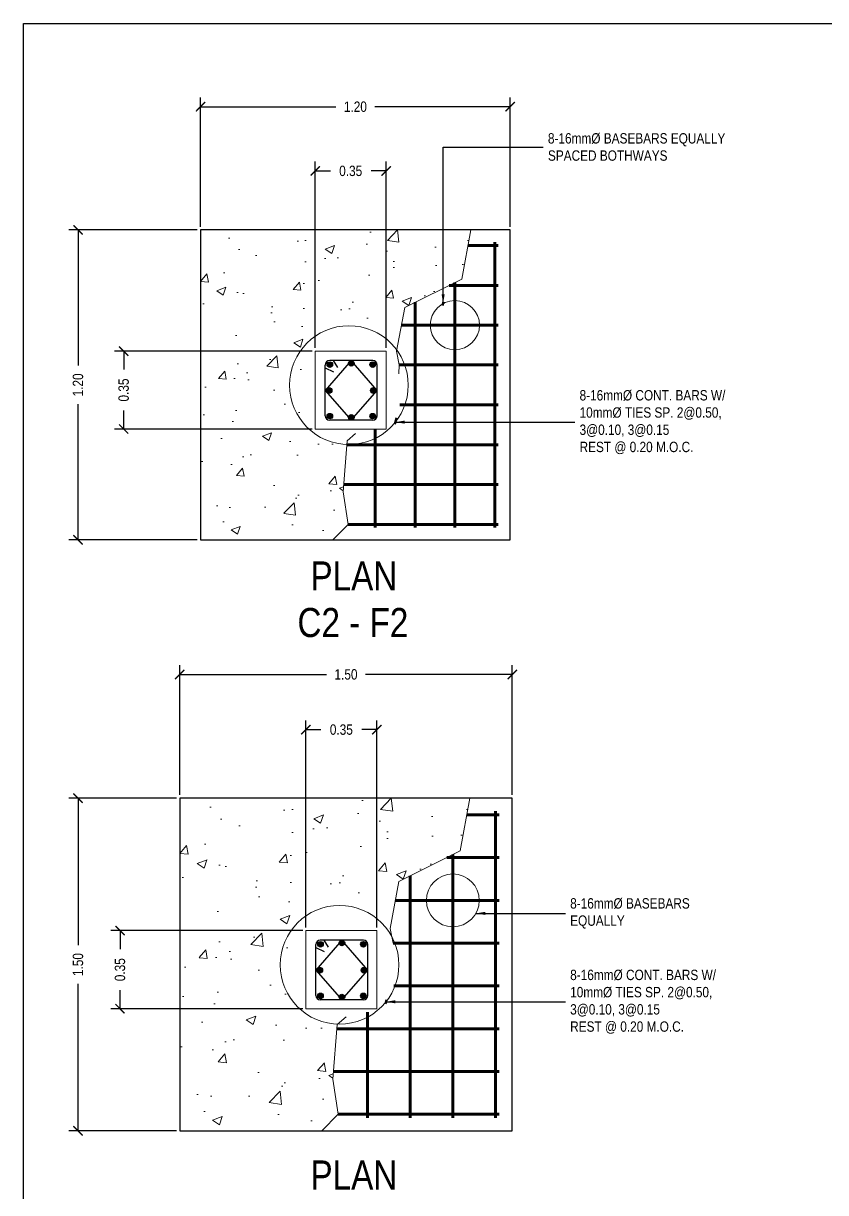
# Model space of a CAD drawing. Header units: inches. Extents: x 7263 to 7501, y 1317 to 1521.
# Drawn here: x 7343.21 to 7358.76, y 1444.97 to 1467.61 of the extents above; entities that cross this region are included whole.
import ezdxf

# ---------------------------------------------------------------- set-up
doc = ezdxf.new("R2010")
doc.units = ezdxf.units.IN
doc.header["$MEASUREMENT"] = 0
for name, color, linetype, lineweight in [('.25', 250, 'Continuous', 25), ('0.05', 250, 'Continuous', 5), ('0.09', 251, 'Continuous', 9), ('0.15', 251, 'Continuous', 15), ('0.25', 250, 'Continuous', 25), ('0.50', 7, 'Continuous', 40), ('dimline', 253, 'Continuous', 5)]:
    doc.layers.add(name, color=color, linetype=linetype, lineweight=lineweight)
doc.layers.add('Layer3', color=3, linetype='Continuous')
doc.layers.add('Layer6', color=6, linetype='Continuous')
doc.styles.get("Standard").update_dxf_attribs({"font": ''})
doc.styles.get('Standard').set_extended_font_data('Tw Cen MT Condensed')
doc.dimstyles.get("Standard").update_dxf_attribs({"dimtxt": 0.2, "dimasz": 0.18, "dimexe": 0.18, "dimexo": 0.0625, "dimgap": 0.09, "dimtad": 0, "dimzin": 0, "dimdsep": 46, "dimtxsty": 'Standard', "dimblk": 'ARCHTICK', "dimcen": 0.09, "dimclrd": 8, "dimclre": 8, "dimclrt": 2, "dimadec": 0, "dimazin": 0, "dimtfac": 1, "dimtofl": 0, "dimtmove": 0, "dimatfit": 3, "dimfxl": 1, "dimtolj": 1, "dimtzin": 0, "dimarcsym": 0})

# ---------------------------------------------------------------- blocks, each defined once
blk = doc.blocks.new('_ArchTick')
at = {"color": 0, "linetype": 'ByBlock', "const_width": 0.15}
blk.add_lwpolyline([(-0.5, -0.5), (0.5, 0.5)], dxfattribs=at)
blk = doc.blocks.new('*D79')
at = {"layer": 'Defpoints', "color": 0, "transparency": 16777216}
for p in [(7346.646, 1465.992), (7346.646, 1463.606), (7352.646, 1463.606)]:
    blk.add_point(p, dxfattribs=at)
at = {"layer": 'Layer6', "color": 8, "lineweight": -2, "transparency": 16777216}
for p, q in [((7346.646, 1463.668), (7346.646, 1466.172)), ((7352.646, 1463.668), (7352.646, 1466.172)), ((7346.646, 1465.992), (7349.27, 1465.992)), ((7352.646, 1465.992), (7350.022, 1465.992))]:
    blk.add_line(p, q, dxfattribs=at)
at = {"layer": 'Layer6', "color": 8, "lineweight": -2, "transparency": 16777216, "xscale": 0.18, "yscale": 0.18, "zscale": 0.18, "rotation": 180}
blk.add_blockref('_ArchTick', (7346.646, 1465.992), dxfattribs=at)
at = {"layer": 'Layer6', "color": 8, "lineweight": -2, "transparency": 16777216, "xscale": 0.18, "yscale": 0.18, "zscale": 0.18}
blk.add_blockref('_ArchTick', (7352.646, 1465.992), dxfattribs=at)
at = {"layer": 'Layer6', "color": 2, "transparency": 16777216, "insert": (7349.646, 1465.992), "char_height": 0.2, "attachment_point": 5}
blk.add_mtext('\\A1;1.20', dxfattribs=at)
blk = doc.blocks.new('*D80')
at = {"layer": 'Defpoints', "color": 0, "transparency": 16777216}
for p in [(7348.869, 1464.749), (7348.869, 1461.262), (7350.242, 1461.262)]:
    blk.add_point(p, dxfattribs=at)
at = {"layer": 'Layer6', "color": 8, "lineweight": -2, "transparency": 16777216}
for p, q in [((7348.869, 1461.324), (7348.869, 1464.929)), ((7350.242, 1461.324), (7350.242, 1464.929)), ((7348.869, 1464.749), (7349.161, 1464.749)), ((7350.242, 1464.749), (7349.95, 1464.749))]:
    blk.add_line(p, q, dxfattribs=at)
at = {"layer": 'Layer6', "color": 8, "lineweight": -2, "transparency": 16777216, "xscale": 0.18, "yscale": 0.18, "zscale": 0.18, "rotation": 180}
blk.add_blockref('_ArchTick', (7348.869, 1464.749), dxfattribs=at)
at = {"layer": 'Layer6', "color": 8, "lineweight": -2, "transparency": 16777216, "xscale": 0.18, "yscale": 0.18, "zscale": 0.18}
blk.add_blockref('_ArchTick', (7350.242, 1464.749), dxfattribs=at)
at = {"layer": 'Layer6', "color": 2, "transparency": 16777216, "insert": (7349.555, 1464.749), "char_height": 0.2, "attachment_point": 5}
blk.add_mtext('\\A1;0.35', dxfattribs=at)
blk = doc.blocks.new('*D81')
at = {"layer": 'Defpoints', "color": 0, "transparency": 16777216}
for p in [(7348.869, 1461.262), (7345.156, 1459.752), (7348.869, 1459.752)]:
    blk.add_point(p, dxfattribs=at)
at = {"layer": 'Layer6', "color": 8, "lineweight": -2, "transparency": 16777216}
for p, q in [((7348.806, 1461.262), (7344.976, 1461.262)), ((7345.156, 1461.262), (7345.156, 1460.902)), ((7345.156, 1459.752), (7345.156, 1460.112)), ((7348.806, 1459.752), (7344.976, 1459.752))]:
    blk.add_line(p, q, dxfattribs=at)
at = {"layer": 'Layer6', "color": 8, "lineweight": -2, "transparency": 16777216, "xscale": 0.18, "yscale": 0.18, "zscale": 0.18}
for p, rotation in [((7345.156, 1461.262), 90), ((7345.156, 1459.752), 270)]:
    blk.add_blockref('_ArchTick', p, dxfattribs=dict(at, rotation=rotation))
at = {"layer": 'Layer6', "color": 2, "transparency": 16777216, "insert": (7345.156, 1460.507), "char_height": 0.2, "attachment_point": 5, "rotation": 90}
blk.add_mtext('\\A1;0.35', dxfattribs=at)
blk = doc.blocks.new('*D82')
at = {"layer": 'Defpoints', "color": 0, "transparency": 16777216}
for p in [(7346.646, 1463.606), (7344.271, 1457.606), (7346.646, 1457.606)]:
    blk.add_point(p, dxfattribs=at)
at = {"layer": 'Layer6', "color": 8, "lineweight": -2, "transparency": 16777216}
for p, q in [((7346.583, 1463.606), (7344.091, 1463.606)), ((7344.271, 1463.606), (7344.271, 1460.982)), ((7344.271, 1457.606), (7344.271, 1460.23)), ((7346.583, 1457.606), (7344.091, 1457.606))]:
    blk.add_line(p, q, dxfattribs=at)
at = {"layer": 'Layer6', "color": 8, "lineweight": -2, "transparency": 16777216, "xscale": 0.18, "yscale": 0.18, "zscale": 0.18}
for p, rotation in [((7344.271, 1463.606), 90), ((7344.271, 1457.606), 270)]:
    blk.add_blockref('_ArchTick', p, dxfattribs=dict(at, rotation=rotation))
at = {"layer": 'Layer6', "color": 2, "transparency": 16777216, "insert": (7344.271, 1460.606), "char_height": 0.2, "attachment_point": 5, "rotation": 90}
blk.add_mtext('\\A1;1.20', dxfattribs=at)
blk = doc.blocks.new('*D83')
at = {"layer": 'Defpoints', "color": 0, "transparency": 16777216}
for p in [(7352.686, 1455), (7346.242, 1452.604), (7352.686, 1452.604)]:
    blk.add_point(p, dxfattribs=at)
at = {"layer": 'Layer6', "color": 8, "lineweight": -2, "transparency": 16777216}
for p, q in [((7346.242, 1452.667), (7346.242, 1455.18)), ((7352.686, 1452.667), (7352.686, 1455.18)), ((7346.242, 1455), (7349.088, 1455)), ((7352.686, 1455), (7349.84, 1455))]:
    blk.add_line(p, q, dxfattribs=at)
at = {"layer": 'Layer6', "color": 8, "lineweight": -2, "transparency": 16777216, "xscale": 0.18, "yscale": 0.18, "zscale": 0.18, "rotation": 180}
blk.add_blockref('_ArchTick', (7346.242, 1455), dxfattribs=at)
at = {"layer": 'Layer6', "color": 8, "lineweight": -2, "transparency": 16777216, "xscale": 0.18, "yscale": 0.18, "zscale": 0.18}
blk.add_blockref('_ArchTick', (7352.686, 1455), dxfattribs=at)
at = {"layer": 'Layer6', "color": 2, "transparency": 16777216, "insert": (7349.464, 1455), "char_height": 0.2, "attachment_point": 5}
blk.add_mtext('\\A1;1.50', dxfattribs=at)
blk = doc.blocks.new('*D84')
at = {"layer": 'Defpoints', "color": 0, "transparency": 16777216}
for p in [(7350.06, 1453.931), (7348.687, 1450.039), (7350.06, 1450.039)]:
    blk.add_point(p, dxfattribs=at)
at = {"layer": 'Layer6', "color": 8, "lineweight": -2, "transparency": 16777216}
for p, q in [((7348.687, 1450.101), (7348.687, 1454.111)), ((7348.687, 1453.931), (7348.979, 1453.931)), ((7350.06, 1453.931), (7349.768, 1453.931)), ((7350.06, 1450.101), (7350.06, 1454.111))]:
    blk.add_line(p, q, dxfattribs=at)
at = {"layer": 'Layer6', "color": 8, "lineweight": -2, "transparency": 16777216, "xscale": 0.18, "yscale": 0.18, "zscale": 0.18, "rotation": 180}
blk.add_blockref('_ArchTick', (7348.687, 1453.931), dxfattribs=at)
at = {"layer": 'Layer6', "color": 8, "lineweight": -2, "transparency": 16777216, "xscale": 0.18, "yscale": 0.18, "zscale": 0.18}
blk.add_blockref('_ArchTick', (7350.06, 1453.931), dxfattribs=at)
at = {"layer": 'Layer6', "color": 2, "transparency": 16777216, "insert": (7349.374, 1453.931), "char_height": 0.2, "attachment_point": 5}
blk.add_mtext('\\A1;0.35', dxfattribs=at)
blk = doc.blocks.new('*D85')
at = {"layer": 'Defpoints', "color": 0, "transparency": 16777216}
for p in [(7346.242, 1452.604), (7344.271, 1446.161), (7346.242, 1446.161)]:
    blk.add_point(p, dxfattribs=at)
at = {"layer": 'Layer6', "color": 8, "lineweight": -2, "transparency": 16777216}
for p, q in [((7346.18, 1452.604), (7344.091, 1452.604)), ((7344.271, 1452.604), (7344.271, 1449.758)), ((7344.271, 1446.161), (7344.271, 1449.007)), ((7346.18, 1446.161), (7344.091, 1446.161))]:
    blk.add_line(p, q, dxfattribs=at)
at = {"layer": 'Layer6', "color": 8, "lineweight": -2, "transparency": 16777216, "xscale": 0.18, "yscale": 0.18, "zscale": 0.18}
for p, rotation in [((7344.271, 1452.604), 90), ((7344.271, 1446.161), 270)]:
    blk.add_blockref('_ArchTick', p, dxfattribs=dict(at, rotation=rotation))
at = {"layer": 'Layer6', "color": 2, "transparency": 16777216, "insert": (7344.271, 1449.382), "char_height": 0.2, "attachment_point": 5, "rotation": 90}
blk.add_mtext('\\A1;1.50', dxfattribs=at)
blk = doc.blocks.new('*D86')
at = {"layer": 'Defpoints', "color": 0, "transparency": 16777216}
for p in [(7348.687, 1450.039), (7345.085, 1448.528), (7348.687, 1448.528)]:
    blk.add_point(p, dxfattribs=at)
at = {"layer": 'Layer6', "color": 8, "lineweight": -2, "transparency": 16777216}
for p, q in [((7348.625, 1450.039), (7344.905, 1450.039)), ((7345.085, 1450.039), (7345.085, 1449.678)), ((7345.085, 1448.528), (7345.085, 1448.889)), ((7348.625, 1448.528), (7344.905, 1448.528))]:
    blk.add_line(p, q, dxfattribs=at)
at = {"layer": 'Layer6', "color": 8, "lineweight": -2, "transparency": 16777216, "xscale": 0.18, "yscale": 0.18, "zscale": 0.18}
for p, rotation in [((7345.085, 1450.039), 90), ((7345.085, 1448.528), 270)]:
    blk.add_blockref('_ArchTick', p, dxfattribs=dict(at, rotation=rotation))
at = {"layer": 'Layer6', "color": 2, "transparency": 16777216, "insert": (7345.085, 1449.283), "char_height": 0.2, "attachment_point": 5, "rotation": 90}
blk.add_mtext('\\A1;0.35', dxfattribs=at)

msp = doc.modelspace()

# ---------------------------------------------------------------- hatches: boundary and pattern name
at = {"layer": '0.05'}
h = msp.add_hatch(dxfattribs=at)
h.set_pattern_fill('ANSI31', color=0, scale=0.107388, style=0)
h.set_pattern_definition([(45, (7325.929663, 3310.369843), (-0.00949187521, 0.00949187521), [])])
h.paths.add_polyline_path([(7349.197, 1460.999, 1), (7349.104, 1460.999, 1)])
h = msp.add_hatch(dxfattribs=at)
h.set_pattern_fill('ANSI31', color=0, scale=0.107388, style=0)
h.set_pattern_definition([(45, (7326.345388, 3310.394152), (-0.00949187521, 0.00949187521), [])])
h.paths.add_polyline_path([(7349.613, 1461.024, 1), (7349.52, 1461.024, 1)])
h = msp.add_hatch(dxfattribs=at)
h.set_pattern_fill('ANSI31', color=0, scale=0.107388, style=0)
h.set_pattern_definition([(45, (7326.508142, 3310.369843), (-0.00949187521, 0.00949187521), [])])
h.paths.add_polyline_path([(7349.936, 1460.999, -1), (7350.028, 1460.999, -1)])
h = msp.add_hatch(dxfattribs=at)
h.set_pattern_fill('ANSI31', color=0, scale=0.107388, style=0)
h.set_pattern_definition([(45, (7325.91711, 3309.868913), (-0.00949187521, 0.00949187521), [])])
h.paths.add_polyline_path([(7349.184, 1460.498, 1), (7349.092, 1460.498, 1)])
h = msp.add_hatch(dxfattribs=at)
h.set_pattern_fill('ANSI31', color=0, scale=0.107388, style=0)
h.set_pattern_definition([(45, (7326.519683, 3309.868913), (-0.00949187521, 0.00949187521), [])])
h.paths.add_polyline_path([(7349.947, 1460.498, -1), (7350.04, 1460.498, -1)])
h = msp.add_hatch(dxfattribs=at)
h.set_pattern_fill('ANSI31', color=0, scale=0.107388, style=0)
h.set_pattern_definition([(45, (7325.929663, 3310.59072), (-0.00949187521, 0.00949187521), [])])
h.paths.add_polyline_path([(7349.197, 1460.002, -1), (7349.104, 1460.002, -1)])
h = msp.add_hatch(dxfattribs=at)
h.set_pattern_fill('ANSI31', color=0, scale=0.107388, style=0)
h.set_pattern_definition([(45, (7326.345388, 3309.347847), (-0.00949187521, 0.00949187521), [])])
h.paths.add_polyline_path([(7349.613, 1459.977, 1), (7349.52, 1459.977, 1)])
h = msp.add_hatch(dxfattribs=at)
h.set_pattern_fill('ANSI31', color=0, scale=0.107388, style=0)
h.set_pattern_definition([(45, (7326.508142, 3310.59072), (-0.00949187521, 0.00949187521), [])])
h.paths.add_polyline_path([(7349.936, 1460.002, 1), (7350.028, 1460.002, 1)])
h = msp.add_hatch(dxfattribs=at)
h.set_pattern_fill('ANSI31', color=0, scale=0.107388, style=0)
h.set_pattern_definition([(45, (7326.163643, 3299.170745), (-0.00949187521, 0.00949187521), [])])
h.paths.add_polyline_path([(7349.431, 1449.8, 1), (7349.338, 1449.8, 1)])
h = msp.add_hatch(dxfattribs=at)
h.set_pattern_fill('ANSI31', color=0, scale=0.107388, style=0)
h.set_pattern_definition([(45, (7325.747918, 3299.146436), (-0.00949187521, 0.00949187521), [])])
h.paths.add_polyline_path([(7349.015, 1449.776, 1), (7348.922, 1449.776, 1)])
h = msp.add_hatch(dxfattribs=at)
h.set_pattern_fill('ANSI31', color=0, scale=0.107388, style=0)
h.set_pattern_definition([(45, (7326.326397, 3299.146436), (-0.00949187521, 0.00949187521), [])])
h.paths.add_polyline_path([(7349.754, 1449.776, -1), (7349.847, 1449.776, -1)])
h = msp.add_hatch(dxfattribs=at)
h.set_pattern_fill('ANSI31', color=0, scale=0.107388, style=0)
h.set_pattern_definition([(45, (7325.735364, 3298.645505), (-0.00949187521, 0.00949187521), [])])
h.paths.add_polyline_path([(7349.003, 1449.275, 1), (7348.91, 1449.275, 1)])
h = msp.add_hatch(dxfattribs=at)
h.set_pattern_fill('ANSI31', color=0, scale=0.107388, style=0)
h.set_pattern_definition([(45, (7326.337938, 3298.645505), (-0.00949187521, 0.00949187521), [])])
h.paths.add_polyline_path([(7349.765, 1449.275, -1), (7349.858, 1449.275, -1)])
h = msp.add_hatch(dxfattribs=at)
h.set_pattern_fill('ANSI31', color=0, scale=0.107388, style=0)
h.set_pattern_definition([(45, (7325.747918, 3299.367313), (-0.00949187521, 0.00949187521), [])])
h.paths.add_polyline_path([(7349.015, 1448.778, -1), (7348.922, 1448.778, -1)])
h = msp.add_hatch(dxfattribs=at)
h.set_pattern_fill('ANSI31', color=0, scale=0.107388, style=0)
h.set_pattern_definition([(45, (7326.163643, 3298.12444), (-0.00949187521, 0.00949187521), [])])
h.paths.add_polyline_path([(7349.431, 1448.754, 1), (7349.338, 1448.754, 1)])
h = msp.add_hatch(dxfattribs=at)
h.set_pattern_fill('ANSI31', color=0, scale=0.107388, style=0)
h.set_pattern_definition([(45, (7326.326397, 3299.367313), (-0.00949187521, 0.00949187521), [])])
h.paths.add_polyline_path([(7349.754, 1448.778, 1), (7349.847, 1448.778, 1)])
at = {"layer": '0.09'}
h = msp.add_hatch(dxfattribs=at)
h.set_pattern_fill('AR-CONC', color=0, scale=0.25, style=0)
h.set_pattern_definition([(50, (6919.2753, 1857.075), (1.7931505, -0.1568803), [0.1875, -2.0625]), (355, (6919.2753, 1857.075), (-0.3468783, 1.8804803), [0.15, -1.65]), (100.45144, (6919.4247, 1857.062), (1.446272, 1.7236), [0.1593505, -1.752855]), (46.1842, (6919.2753, 1857.575), (2.668103, -0.413798), [0.28125, -3.09375]), (96.63564, (6919.4977, 1857.5406), (2.336655, 2.435297), [0.239026, -2.629284]), (351.18416, (6919.2753, 1857.575), (2.336655, 2.435297), [0.225, -2.475]), (21, (6919.5253, 1857.45), (1.4922676, -1.0065472), [0.1875, -2.0625]), (326, (6919.5253, 1857.45), (0.6082883, 1.812875), [0.15, -1.65]), (71.45144, (6919.6497, 1857.3662), (2.100556, 0.806328), [0.1593505, -1.752855]), (37.5, (6919.2753, 1857.07507), (0.03039964, 0.8322346), [0, -1.63, 0, -1.675, 0, -1.65625]), (7.5, (6919.2753, 1857.0751), (0.6576738, 0.9860293), [0, -0.955, 0, -1.5925, 0, -0.63125]), (327.5, (6918.7178, 1857.0751), (1.3345561, -0.0563872), [0, -0.625, 0, -1.95, 0, -2.5875]), (317.5, (6918.4678, 1857.0751), (1.4579654, 0.2502625), [0, -0.8125, 0, -1.295, 0, -1.8375])])
h.paths.add_polyline_path([(7350.601, 1462.106), (7351.706, 1462.655), (7351.882, 1463.606), (7348.776, 1463.606), (7348.776, 1460.972, -0.590158), (7350.419, 1461.146)])
h.paths.add_polyline_path([(7348.776, 1463.606), (7346.646, 1463.606), (7346.646, 1457.606), (7349.21, 1457.606), (7349.505, 1457.906), (7349.406, 1458.537), (7349.498, 1459.674, -0.486869), (7348.776, 1460.972), (7348.776, 1461.152)])
h = msp.add_hatch(dxfattribs=at)
h.set_pattern_fill('AR-CONC', color=0, scale=0.268471, style=0)
h.set_pattern_definition([(50, (6887.2965, 1875.144), (1.925634, -0.168471), [0.201353, -2.214884]), (355, (6887.2965, 1875.144), (-0.372507, 2.019416), [0.1610825, -1.771907]), (100.45144, (6887.457, 1875.13), (1.553127, 1.850945), [0.171124, -1.8823616]), (46.1842, (6887.2965, 1875.681), (2.865231, -0.444371), [0.30203, -3.322326]), (96.63564, (6887.5352, 1875.644), (2.509294, 2.615224), [0.256686, -2.823544]), (351.18416, (6887.2965, 1875.681), (2.509294, 2.615224), [0.241624, -2.65786]), (21, (6887.565, 1875.5467), (1.602521, -1.080914), [0.201353, -2.214884]), (326, (6887.565, 1875.5467), (0.6532306, 1.946816), [0.1610825, -1.771907]), (71.45144, (6887.6985, 1875.4567), (2.2557515, 0.865902), [0.171124, -1.8823616]), (37.5, (6887.29646, 1875.14404), (0.03264566, 0.8937227), [0, -1.7504294, 0, -1.7987542, 0, -1.7786189]), (7.5, (6887.2965, 1875.144), (0.7062648, 1.0588802), [0, -1.0255584, 0, -1.7101588, 0, -0.6778887]), (327.5, (6886.6978, 1875.144), (1.4331572, -0.0605532), [0, -0.671177, 0, -2.094072, 0, -2.7786725]), (317.5, (6886.4293, 1875.144), (1.5656844, 0.2687526), [0, -0.87253, 0, -1.3906786, 0, -1.9732602])])
h.paths.add_polyline_path([(7350.49, 1450.994), (7351.676, 1451.583), (7351.866, 1452.604), (7348.53, 1452.604), (7348.53, 1449.776, -0.590158), (7350.294, 1449.963)])
h.paths.add_polyline_path([(7348.53, 1452.604), (7346.242, 1452.604), (7346.242, 1446.161), (7348.996, 1446.161), (7349.313, 1446.483), (7349.207, 1447.161), (7349.305, 1448.382, -0.486869), (7348.53, 1449.776), (7348.53, 1449.969)])

# ---------------------------------------------------------------- linework, layer by layer
at = {"layer": '.25', "color": 0, "lineweight": 50}
for p, q in [((7351.356, 1462.217), (7351.336, 1462.145)), ((7350.432, 1459.924), (7350.411, 1459.846)), ((7350.445, 1459.966), (7350.425, 1459.894)), ((7350.25, 1448.7), (7350.229, 1448.623))]:
    msp.add_line(p, q, dxfattribs=at)
at = {"layer": '.25', "color": 0, "lineweight": 30}
for centre in [(7349.151, 1460.999), (7349.566, 1461.024), (7349.982, 1460.999), (7349.138, 1460.498), (7349.994, 1460.498), (7349.151, 1460.002), (7349.566, 1459.977), (7349.982, 1460.002), (7348.969, 1449.776), (7349.385, 1449.8), (7349.8, 1449.776), (7348.956, 1449.275), (7349.812, 1449.275), (7348.969, 1448.778), (7349.385, 1448.754), (7349.8, 1448.778)]:
    msp.add_circle(centre, 0.0537, dxfattribs=at)
at = {"color": 0, "lineweight": 30}
for p, q in [((7349.566, 1461.077), (7349.062, 1460.498)), ((7350.07, 1460.498), (7349.566, 1461.077)), ((7349.062, 1460.498), (7349.566, 1459.924)), ((7349.566, 1459.924), (7350.07, 1460.498)), ((7349.385, 1449.854), (7348.881, 1449.275)), ((7349.889, 1449.275), (7349.385, 1449.854)), ((7348.881, 1449.275), (7349.385, 1448.7)), ((7349.385, 1448.7), (7349.889, 1449.275))]:
    msp.add_line(p, q, dxfattribs=at)
at = {"color": 0, "lineweight": 20}
msp.add_line((7350.494, 1460.992), (7350.485, 1460.823), dxfattribs=at)
for points in [[(7348.869, 1461.262), (7350.242, 1461.262), (7350.242, 1459.752), (7348.869, 1459.752)], [(7348.687, 1450.039), (7350.06, 1450.039), (7350.06, 1448.528), (7348.687, 1448.528)]]:
    msp.add_lwpolyline(points, close=True, dxfattribs=at)
at = {"layer": '0.15', "color": 0}
for points in [[(7351.882, 1463.606), (7351.706, 1462.655), (7350.601, 1462.106), (7350.44, 1461.258), (7350.494, 1460.992)], [(7349.649, 1459.662), (7349.486, 1459.526), (7349.406, 1458.537), (7349.505, 1457.906), (7349.21, 1457.606)], [(7351.866, 1452.604), (7351.676, 1451.583), (7350.49, 1450.994), (7350.317, 1450.083), (7350.375, 1449.797)], [(7349.467, 1448.369), (7349.292, 1448.223), (7349.207, 1447.161), (7349.313, 1446.483), (7348.996, 1446.161)]]:
    msp.add_lwpolyline(points, dxfattribs=at)
at = {"layer": '0.25', "color": 0}
for p, q in [((7349.062, 1460.009), (7349.062, 1460.991)), ((7349.062, 1460.934), (7349.221, 1460.858)), ((7349.984, 1461.077), (7349.148, 1461.077)), ((7349.218, 1461.077), (7349.298, 1460.946)), ((7350.07, 1460.009), (7350.07, 1460.991)), ((7349.984, 1459.924), (7349.148, 1459.924)), ((7349.803, 1449.854), (7348.966, 1449.854)), ((7349.036, 1449.854), (7349.116, 1449.722)), ((7348.881, 1448.786), (7348.881, 1449.768)), ((7348.881, 1449.71), (7349.039, 1449.635)), ((7349.889, 1448.786), (7349.889, 1449.768)), ((7349.803, 1448.7), (7348.966, 1448.7))]:
    msp.add_line(p, q, dxfattribs=at)
for points in [[(7346.646, 1457.606), (7352.646, 1457.606), (7352.646, 1463.606), (7346.646, 1463.606)], [(7346.646, 1457.606), (7352.646, 1457.606), (7352.646, 1463.606), (7346.646, 1463.606)], [(7346.242, 1446.161), (7352.686, 1446.161), (7352.686, 1452.604), (7346.242, 1452.604)], [(7346.242, 1446.161), (7352.686, 1446.161), (7352.686, 1452.604), (7346.242, 1452.604)]]:
    msp.add_lwpolyline(points, close=True, dxfattribs=at)
for centre, start, end in [((7349.148, 1460.991), 90, 180), ((7349.984, 1460.991), 0, 90), ((7349.148, 1460.009), 180, 270), ((7349.984, 1460.009), 270, 0), ((7348.966, 1449.768), 90, 180), ((7349.803, 1449.768), 0, 90), ((7348.966, 1448.786), 180, 270), ((7349.803, 1448.786), 270, 0)]:
    msp.add_arc(centre, 0.0859, start, end, dxfattribs=at)
at = {"layer": '0.50', "color": 0, "lineweight": 60}
for p, q in [((7351.827, 1463.306), (7352.41, 1463.306)), ((7352.346, 1457.842), (7352.346, 1463.371)), ((7351.464, 1462.534), (7352.41, 1462.534)), ((7351.574, 1457.842), (7351.574, 1462.589)), ((7350.803, 1457.842), (7350.803, 1462.206)), ((7350.536, 1461.763), (7352.41, 1461.763)), ((7350.494, 1460.992), (7352.41, 1460.992)), ((7350.507, 1460.22), (7352.41, 1460.22)), ((7350.032, 1457.842), (7350.032, 1459.745)), ((7349.48, 1459.449), (7352.41, 1459.449)), ((7349.417, 1458.677), (7352.41, 1458.677)), ((7349.505, 1457.906), (7352.41, 1457.906)), ((7352.364, 1446.414), (7352.364, 1452.352)), ((7351.806, 1452.282), (7352.432, 1452.282)), ((7351.416, 1451.453), (7352.432, 1451.453)), ((7351.535, 1446.414), (7351.535, 1451.513)), ((7350.707, 1446.414), (7350.707, 1451.101)), ((7350.42, 1450.625), (7352.432, 1450.625)), ((7350.375, 1449.797), (7352.432, 1449.797)), ((7350.389, 1448.968), (7352.432, 1448.968)), ((7349.878, 1446.414), (7349.878, 1448.458)), ((7349.286, 1448.14), (7352.432, 1448.14)), ((7349.219, 1447.311), (7352.432, 1447.311)), ((7349.313, 1446.483), (7352.432, 1446.483))]:
    msp.add_line(p, q, dxfattribs=at)
at = {"layer": 'dimline', "color": 0}
for centre, radius in [((7351.574, 1461.763), 0.477), ((7349.521, 1460.602), 1.15), ((7351.535, 1450.625), 0.512), ((7349.339, 1449.378), 1.15)]:
    msp.add_circle(centre, radius, dxfattribs=at)
at = {"layer": 'Layer6'}
msp.add_lwpolyline([(7413.187, 1421.626), (7343.212, 1421.626), (7343.212, 1467.606), (7413.187, 1467.606)], close=True, dxfattribs=at)

# ---------------------------------------------------------------- texts
at = {"layer": 'Layer3', "char_height": 0.5625, "attachment_point": 1}
for s, insert in [('\\pi7.78761;{\\fArial Narrow|b0|i0|c0|p34;PLAN}', (7340.988, 1457.188)), ('\\pi7.53571;{\\fArial Narrow|b0|i0|c0|p34;C2 - F2}', (7340.988, 1456.287)), ('\\pi7.78761;{\\fArial Narrow|b0|i0|c0|p34;PLAN}', (7340.988, 1445.589))]:
    msp.add_mtext_dynamic_manual_height_columns(s, width=17.1549, gutter_width=1, heights=[0], dxfattribs=dict(at, insert=insert))
at = {"layer": 'Layer6', "color": 2, "char_height": 0.2, "attachment_point": 4}
for s, insert in [('8-16mm%%C BASEBARS EQUALLY\\PSPACED BOTHWAYS', (7353.377, 1465.212)), ('8-16mm%%C CONT. BARS W/\\P10mm%%C TIES SP. 2@0.50,\\P3@0.10, 3@0.15\\PREST @ 0.20 M.O.C.', (7353.99, 1459.885)), ('8-16mm%%C BASEBARS\\PEQUALLY', (7353.808, 1450.373)), ('8-16mm%%C CONT. BARS W/\\P10mm%%C TIES SP. 2@0.50,\\P3@0.10, 3@0.15\\PREST @ 0.20 M.O.C.', (7353.808, 1448.662))]:
    msp.add_mtext(s, dxfattribs=dict(at, insert=insert))

# ---------------------------------------------------------------- dimensions: what is measured, and where the dimension line sits
at = {"layer": 'Layer6'}
for base, p1, p2, text, picture, middle in [((7346.646, 1465.992), (7352.646, 1463.606), (7346.646, 1463.606), '1.20', '*D79', (7349.646, 1465.992)), ((7348.869, 1464.749), (7350.242, 1461.262), (7348.869, 1461.262), '0.35', '*D80', (7349.555, 1464.749)), ((7352.686, 1455), (7346.242, 1452.604), (7352.686, 1452.604), '1.50', '*D83', (7349.464, 1455)), ((7350.06, 1453.931), (7348.687, 1450.039), (7350.06, 1450.039), '0.35', '*D84', (7349.374, 1453.931))]:
    dim = msp.add_linear_dim(base=base, p1=p1, p2=p2, text=text, dimstyle='Standard', override={"dimpost": 'M'}, dxfattribs=at)
    dim.commit()
    dim.dimension.update_dxf_attribs({"geometry": picture, "text_midpoint": middle})
for base, p1, p2, text, picture, middle in [((7344.271, 1457.606), (7346.646, 1463.606), (7346.646, 1457.606), '1.20', '*D82', (7344.271, 1460.606)), ((7345.156, 1459.752), (7348.869, 1461.262), (7348.869, 1459.752), '0.35', '*D81', (7345.156, 1460.507)), ((7344.271, 1446.161), (7346.242, 1452.604), (7346.242, 1446.161), '1.50', '*D85', (7344.271, 1449.382)), ((7345.085, 1448.528), (7348.687, 1450.039), (7348.687, 1448.528), '0.35', '*D86', (7345.085, 1449.283))]:
    dim = msp.add_linear_dim(base=base, p1=p1, p2=p2, angle=90, text=text, dimstyle='Standard', override={"dimpost": 'M'}, dxfattribs=at)
    dim.commit()
    dim.dimension.update_dxf_attribs({"geometry": picture, "text_midpoint": middle})

# ---------------------------------------------------------------- leaders
at = {"layer": 'Layer6', "annotation_type": 0, "has_hookline": 1, "hookline_direction": 0}
for points, text_width in [([(7351.346, 1462.181), (7351.346, 1465.212), (7353.287, 1465.212)], 4.762), ([(7350.421, 1459.885), (7353.9, 1459.885)], 4.162), ([(7351.981, 1450.373), (7353.718, 1450.373)], 3.238), ([(7350.239, 1448.662), (7353.718, 1448.662)], 4.162)]:
    msp.add_leader(points, dimstyle='Standard', dxfattribs=dict(at, text_width=text_width))

doc.saveas('drawing.dxf')
